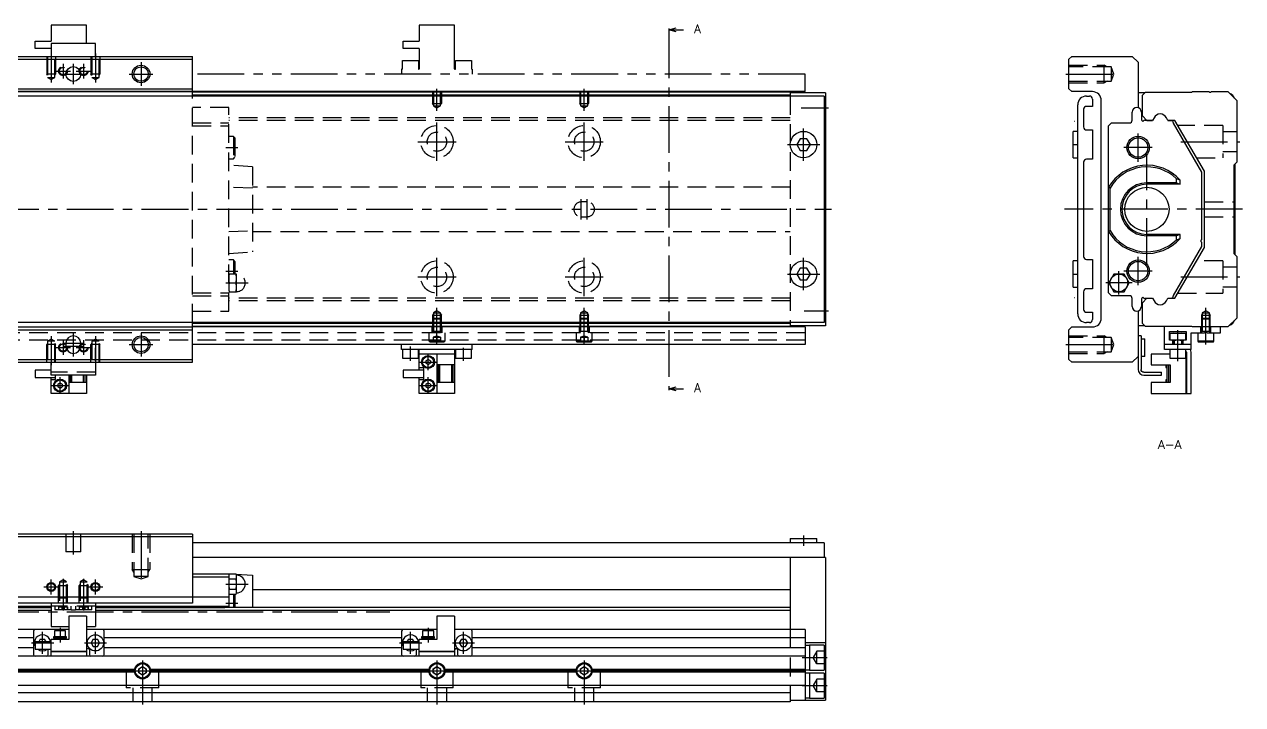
# Model space of a CAD drawing. Extents: x -4 to 827, y -8 to 240.
# Drawn here: x 413.2 to 826.9, y 9 to 240.3 of the extents above; entities that cross this region are included whole.
import ezdxf

# ---------------------------------------------------------------- set-up
doc = ezdxf.new("R2010")
doc.units = 0
doc.header["$LTSCALE"] = 0.5
for name, pattern in [('CENTER', [50.8, 31.75, -6.35, 6.35, -6.35]), ('DASHED', [19.05, 12.7, -6.35]), ('PHANTOM', [63.5, 31.75, -6.35, 6.35, -6.35, 6.35, -6.35])]:
    doc.linetypes.add(name, pattern=pattern)
for name, color, linetype in [('MSM_CENTER', 1, 'CENTER'), ('MSM_CONTINUOUS', 7, 'CONTINUOUS'), ('MSM_DASHED', 4, 'DASHED'), ('MSM_IMAGINARY', 6, 'PHANTOM'), ('MSM_NARROW', 5, 'CONTINUOUS'), ('MSM_PART_NUMBER', 7, 'CONTINUOUS')]:
    doc.layers.add(name, color=color, linetype=linetype)
doc.styles.get("Standard").update_dxf_attribs({"font": 'txt.shx', "height": 3, "bigfont": 'bigfont.shx'})

msp = doc.modelspace()

# ---------------------------------------------------------------- linework, layer by layer
at = {"layer": 'MSM_CENTER'}
for p, q in [((632.01, 237.89), (632.01, 116.86)), ((422.3, 230.38), (422.3, 220.47)), ((437.3, 230.38), (437.3, 220.47)), ((423.8, 224.38), (428.8, 224.38)), ((426.3, 226.88), (426.3, 221.88)), ((429.8, 226.88), (429.8, 219.88)), ((430.8, 224.38), (435.8, 224.38)), ((433.3, 226.88), (433.3, 221.88)), ((452.8, 227.38), (452.8, 219.38)), ((426.3, 223.38), (433.3, 223.38)), ((448.8, 223.38), (456.8, 223.38)), ((766.92, 223.38), (784.14, 223.38)), ((553.3, 210.87), (553.3, 218.38)), ((603.3, 210.87), (603.3, 218.38)), ((676.98, 211.88), (686.3, 211.88)), ((553.3, 193.88), (553.3, 206.88)), ((603.3, 193.88), (603.3, 206.88)), ((769.81, 207.38), (769.92, 207.38)), ((677.8, 193.88), (677.8, 204.88)), ((791.42, 193.58), (791.42, 203.18)), ((546.8, 200.38), (559.8, 200.38)), ((596.8, 200.38), (609.8, 200.38)), ((672.3, 199.38), (683.3, 199.38)), ((769.42, 199.38), (770.92, 199.38)), ((805.95, 200.38), (825.92, 200.38)), ((481.6, 198.38), (485.7, 198.38)), ((796.22, 198.38), (786.62, 198.38)), ((794.42, 158.48), (794.42, 196.28)), ((602.3, 173.88), (602.3, 180.88)), ((604.3, 173.88), (604.3, 180.88)), ((-4.2, 177.38), (687.3, 177.38)), ((826.92, 177.38), (766.42, 177.38)), ((553.3, 147.88), (553.3, 160.88)), ((603.3, 147.88), (603.3, 160.88)), ((677.8, 149.88), (677.8, 160.88)), ((791.42, 151.58), (791.42, 161.18)), ((481.6, 156.38), (485.7, 156.38)), ((546.8, 154.38), (559.8, 154.38)), ((596.8, 154.38), (609.8, 154.38)), ((672.3, 155.38), (683.3, 155.38)), ((769.42, 155.38), (770.92, 155.38)), ((784.92, 148.38), (784.92, 156.38)), ((796.22, 156.38), (786.62, 156.38)), ((805.95, 154.38), (825.92, 154.38)), ((481.6, 152.38), (489.2, 152.38)), ((789.38, 152.38), (780.46, 152.38)), ((769.81, 147.38), (769.92, 147.38)), ((553.3, 131.38), (553.3, 143.89)), ((603.3, 131.38), (603.3, 143.89)), ((677.98, 142.88), (686.3, 142.88)), ((814.41, 131.38), (814.41, 143.89)), ((422.3, 134.29), (422.3, 124.38)), ((426.3, 132.88), (426.3, 127.88)), ((429.8, 135.38), (429.8, 127.38)), ((433.3, 132.88), (433.3, 127.88)), ((437.3, 134.29), (437.3, 124.38)), ((452.8, 135.38), (452.8, 127.38)), ((804.92, 125.78), (804.92, 136.28)), ((423.8, 130.38), (428.8, 130.38)), ((426.3, 131.88), (433.3, 131.88)), ((426.3, 130.88), (433.3, 130.88)), ((430.8, 130.38), (435.8, 130.38)), ((437.3, 125.88), (437.3, 130.28)), ((448.8, 131.38), (456.8, 131.38)), ((544.3, 125.88), (544.3, 130.78)), ((550.3, 122.67), (550.3, 128.29)), ((562.3, 125.88), (562.3, 130.28)), ((766.92, 131.38), (784.14, 131.38)), ((547.49, 125.48), (553.11, 125.48)), ((425.3, 114.67), (425.3, 120.29)), ((550.3, 114.67), (550.3, 120.29)), ((422.49, 117.48), (428.11, 117.48)), ((547.49, 117.48), (553.11, 117.48)), ((429.8, 68), (429.8, 60)), ((452.8, 68), (452.8, 50.78)), ((677.8, 66.5), (677.8, 63)), ((422.3, 46.5), (422.3, 51.5)), ((426.3, 51.81), (426.3, 40.99)), ((433.3, 51.81), (433.3, 40.99)), ((437.3, 46.5), (437.3, 51.5)), ((481.6, 50), (489.2, 50)), ((419.8, 49), (424.8, 49)), ((434.8, 49), (439.8, 49)), ((481.6, 43.5), (485.7, 43.5)), ((-4.2, 40.5), (537.3, 40.5)), ((419.3, 26.25), (419.3, 33.75)), ((425.3, 35.1), (425.3, 30.1)), ((437.3, 26.25), (437.3, 33.75)), ((544.3, 26.25), (544.3, 33.75)), ((550.3, 35.1), (550.3, 30.1)), ((562.3, 26.25), (562.3, 33.75)), ((415.55, 30), (423.19, 30)), ((433.55, 30), (441.05, 30)), ((540.55, 30), (548.19, 30)), ((558.55, 30), (566.05, 30)), ((677.3, 25), (685.8, 25)), ((453.3, 24), (453.3, 9)), ((553.3, 24), (553.3, 9)), ((603.3, 24), (603.3, 9)), ((449.42, 20.5), (457.18, 20.5)), ((549.42, 20.5), (557.18, 20.5)), ((599.42, 20.5), (607.18, 20.5)), ((677.3, 15.5), (685.8, 15.5))]:
    msp.add_line(p, q, dxfattribs=at)
at = {"layer": 'MSM_CONTINUOUS'}
for p, q in [((632.01, 238.39), (634.51, 239.06)), ((632.01, 238.89), (632.01, 237.89)), ((632.01, 238.39), (637.01, 238.39)), ((634.51, 237.72), (632.01, 238.39)), ((389.3, 229.38), (470.3, 229.38)), ((389.3, 228.38), (470.3, 228.38)), ((470.3, 215.88), (470.3, 229.38)), ((767.92, 228.38), (768.92, 229.38)), ((767.92, 218.38), (767.92, 228.38)), ((768.92, 229.38), (789.42, 229.38)), ((789.42, 229.38), (791.42, 227.38)), ((791.42, 227.38), (791.42, 211.91)), ((684.8, 215.88), (169.8, 215.88)), ((673.3, 217.38), (183.3, 217.38)), ((389.3, 218.38), (470.3, 218.38)), ((389.3, 217.38), (470.3, 217.38)), ((673.3, 217.18), (470.3, 217.18)), ((673.3, 216.18), (470.3, 216.18)), ((673.3, 217.38), (673.3, 215.88)), ((685.3, 216.98), (673.3, 216.98)), ((684.8, 215.88), (684.8, 138.88)), ((685.3, 216.98), (685.3, 137.78)), ((768.92, 217.38), (767.92, 218.38)), ((775.92, 217.38), (768.92, 217.38)), ((773.92, 215.88), (774.92, 215.88)), ((793.72, 216.98), (791.42, 216.98)), ((792.92, 216.18), (793.92, 217.18)), ((792.92, 209.13), (792.92, 216.18)), ((793.92, 217.18), (809.72, 217.18)), ((809.72, 217.18), (809.92, 217.38)), ((809.92, 217.38), (815.52, 217.38)), ((816.32, 217.38), (821.92, 217.38)), ((821.92, 217.38), (824.92, 214.38)), ((770.92, 141.88), (770.92, 212.88)), ((772.92, 211.38), (772.92, 205.38)), ((775.92, 212.38), (773.92, 212.38)), ((775.92, 214.88), (775.92, 212.38)), ((778.92, 140.38), (778.92, 214.38)), ((824.92, 214.38), (824.92, 193.38)), ((789.42, 207.73), (789.42, 210.43)), ((792.52, 210.43), (792.52, 208.13)), ((794.42, 207.63), (792.92, 209.13)), ((793.72, 207.68), (794.37, 207.68)), ((794.37, 207.68), (794.42, 207.63)), ((794.37, 207.68), (794.42, 207.63)), ((794.42, 207.63), (796.31, 207.63)), ((796.31, 207.63), (794.42, 207.63)), ((796.82, 208.52), (796.31, 207.63)), ((801.53, 207.63), (801.02, 208.52)), ((803.92, 207.63), (801.53, 207.63)), ((801.53, 207.63), (802.79, 207.63)), ((803.31, 206.88), (803.31, 206.68)), ((813.92, 190.3), (803.92, 207.63)), ((769.42, 194.88), (769.42, 203.88)), ((770.92, 203.88), (769.42, 203.88)), ((773.92, 204.38), (775.92, 204.38)), ((775.92, 204.38), (775.92, 194.38)), ((781.42, 205.73), (782.42, 206.73)), ((781.42, 149.03), (781.42, 205.73)), ((782.42, 206.73), (788.42, 206.73)), ((803.31, 206.68), (812.92, 190.04)), ((676.65, 201.38), (675.49, 199.38)), ((675.49, 199.38), (676.65, 197.38)), ((678.95, 201.38), (676.65, 201.38)), ((680.11, 199.38), (678.95, 201.38)), ((678.95, 197.38), (680.11, 199.38)), ((676.65, 197.38), (678.95, 197.38)), ((769.42, 194.88), (770.92, 194.88)), ((772.92, 193.38), (772.92, 161.38)), ((775.92, 194.38), (773.92, 194.38)), ((824.92, 193.38), (823.92, 192.38)), ((823.92, 192.38), (823.92, 162.38)), ((824.42, 161.88), (824.42, 192.88)), ((804.48, 186.38), (794.42, 186.38)), ((804.48, 186.38), (804.48, 187.74)), ((804.48, 186.38), (805.7, 185.88)), ((805.7, 185.88), (805.7, 187.26)), ((812.92, 190.04), (812.92, 167.03)), ((813.92, 164.45), (813.92, 190.3)), ((781.92, 184.61), (781.42, 184.86)), ((781.92, 170.14), (781.92, 184.61)), ((805.7, 185.88), (794.42, 185.88)), ((781.42, 169.89), (781.92, 170.14)), ((805.7, 168.88), (794.42, 168.88)), ((804.48, 168.38), (794.42, 168.38)), ((805.7, 168.88), (804.48, 168.38)), ((804.48, 167.01), (804.48, 168.38)), ((805.7, 167.49), (805.7, 168.88)), ((812.92, 166.23), (812.92, 164.71)), ((812.92, 164.71), (803.31, 148.08)), ((803.92, 147.13), (813.92, 164.45)), ((823.92, 162.38), (824.92, 161.38)), ((824.92, 161.38), (824.92, 140.38)), ((676.65, 157.38), (675.49, 155.38)), ((678.95, 157.38), (676.65, 157.38)), ((680.11, 155.38), (678.95, 157.38)), ((769.42, 150.88), (769.42, 159.88)), ((770.92, 159.88), (769.42, 159.88)), ((773.92, 160.38), (775.92, 160.38)), ((775.92, 160.38), (775.92, 150.38)), ((675.49, 155.38), (676.65, 153.38)), ((676.65, 153.38), (678.95, 153.38)), ((678.95, 153.38), (680.11, 155.38)), ((783.19, 155.38), (781.46, 152.38)), ((786.65, 155.38), (783.19, 155.38)), ((788.38, 152.38), (786.65, 155.38)), ((769.42, 150.88), (770.92, 150.88)), ((772.92, 149.38), (772.92, 143.38)), ((775.92, 150.38), (773.92, 150.38)), ((782.42, 148.03), (781.42, 149.03)), ((781.46, 152.38), (783.19, 149.38)), ((783.19, 149.38), (786.65, 149.38)), ((786.65, 149.38), (788.38, 152.38)), ((788.42, 148.03), (782.42, 148.03)), ((789.42, 144.33), (789.42, 147.03)), ((792.52, 146.63), (792.52, 144.33)), ((792.92, 145.63), (794.42, 147.13)), ((792.92, 138.58), (792.92, 145.63)), ((794.37, 147.08), (793.72, 147.08)), ((794.42, 147.13), (796.31, 147.13)), ((796.31, 147.13), (796.82, 146.23)), ((801.02, 146.23), (801.53, 147.13)), ((801.53, 147.13), (803.92, 147.13)), ((803.31, 148.08), (803.31, 147.88)), ((773.92, 142.38), (775.92, 142.38)), ((775.92, 142.38), (775.92, 139.88)), ((791.42, 142.84), (791.42, 127.38)), ((684.8, 138.88), (169.8, 138.88)), ((178.3, 137.38), (470.3, 137.38)), ((470.3, 125.38), (470.3, 138.88)), ((673.3, 138.58), (470.3, 138.58)), ((673.3, 137.58), (470.3, 137.58)), ((678.3, 137.38), (470.3, 137.38)), ((673.3, 138.88), (673.3, 137.38)), ((685.3, 137.78), (673.3, 137.78)), ((678.3, 137.38), (678.3, 131.38)), ((767.92, 136.38), (768.92, 137.38)), ((768.92, 137.38), (775.92, 137.38)), ((774.92, 138.88), (773.92, 138.88)), ((793.72, 137.78), (791.42, 137.78)), ((793.92, 137.58), (792.92, 138.58)), ((809.72, 137.58), (793.92, 137.58)), ((800.42, 129.78), (800.42, 137.38)), ((809.92, 137.38), (809.72, 137.58)), ((821.92, 137.38), (809.92, 137.38)), ((819.42, 135.38), (819.42, 137.38)), ((824.92, 140.38), (821.92, 137.38)), ((389.3, 136.38), (470.3, 136.38)), ((767.92, 126.38), (767.92, 136.38)), ((792.42, 134.38), (791.42, 134.38)), ((792.42, 134.38), (792.42, 122.98)), ((792.42, 133.38), (793.72, 133.38)), ((793.72, 127.38), (793.72, 133.38)), ((802.07, 135.88), (807.77, 135.88)), ((802.07, 132.88), (802.07, 135.88)), ((807.77, 132.88), (802.07, 132.88)), ((802.17, 135.28), (807.67, 135.28)), ((802.17, 135.28), (802.17, 132.88)), ((803.22, 131.38), (803.22, 132.88)), ((803.42, 132.88), (803.42, 131.38)), ((804.92, 133.12), (804.92, 135.03)), ((806.42, 131.38), (806.42, 132.88)), ((806.62, 132.88), (806.62, 131.38)), ((807.67, 132.88), (807.67, 135.28)), ((807.77, 135.88), (807.77, 132.88)), ((809.42, 129.78), (809.42, 135.38)), ((809.42, 135.38), (813.92, 135.38)), ((811.67, 135.38), (811.67, 132.68)), ((811.67, 132.68), (817.17, 132.68)), ((811.67, 132.68), (811.84, 132.38)), ((813.92, 135.38), (814.42, 135.88)), ((814.42, 135.88), (814.92, 135.38)), ((814.92, 135.38), (819.42, 135.38)), ((817, 132.38), (817.17, 132.68)), ((817.17, 132.68), (817.17, 135.38)), ((427.3, 131.88), (427.3, 130.88)), ((432.3, 130.88), (432.3, 131.88)), ((678.3, 131.38), (470.3, 131.38)), ((541.3, 129.78), (541.3, 131.38)), ((565.3, 129.78), (541.3, 129.78)), ((541.55, 129.78), (541.55, 126.78)), ((547.05, 126.78), (547.05, 129.78)), ((547.3, 122.73), (547.3, 129.64)), ((559.3, 129.64), (559.3, 114.78)), ((559.55, 129.78), (559.55, 126.78)), ((565.05, 126.78), (565.05, 129.78)), ((565.3, 129.78), (565.3, 131.38)), ((809.42, 131.38), (800.42, 131.38)), ((809.42, 129.78), (800.42, 129.78)), ((802.17, 129.78), (802.17, 126.78)), ((807.67, 126.78), (807.67, 129.78)), ((807.82, 128.78), (807.82, 114.78)), ((809.42, 114.78), (809.42, 128.78)), ((811.84, 132.38), (817, 132.38)), ((389.3, 126.38), (470.3, 126.38)), ((389.3, 125.38), (470.3, 125.38)), ((422.3, 120.98), (422.3, 125.38)), ((437.3, 125.38), (437.3, 120.98)), ((541.55, 126.78), (547.05, 126.78)), ((559.3, 128.18), (547.3, 128.18)), ((550.3, 126.34), (549.55, 125.91)), ((549.55, 125.91), (549.55, 125.04)), ((549.55, 125.04), (550.3, 124.61)), ((551.05, 125.91), (550.3, 126.34)), ((550.3, 124.61), (551.05, 125.04)), ((551.05, 125.91), (551.05, 125.04)), ((553.3, 128.18), (553.3, 114.78)), ((559.3, 124.48), (553.3, 124.48)), ((553.8, 118.48), (553.8, 124.48)), ((554.3, 118.48), (554.3, 124.48)), ((558.3, 118.48), (558.3, 124.48)), ((558.8, 118.48), (558.8, 124.48)), ((559.55, 126.78), (565.05, 126.78)), ((768.92, 125.38), (767.92, 126.38)), ((789.42, 125.38), (768.92, 125.38)), ((791.42, 127.38), (789.42, 125.38)), ((791.42, 127.38), (791.42, 122.98)), ((793.72, 127.38), (792.42, 127.38)), ((802.17, 128.18), (795.82, 128.18)), ((795.82, 128.18), (795.82, 124.48)), ((795.82, 124.48), (802.32, 124.48)), ((800.82, 124.48), (800.82, 123.58)), ((801.32, 118.48), (801.32, 124.48)), ((801.82, 118.48), (801.82, 124.48)), ((802.17, 126.78), (807.67, 126.78)), ((802.32, 124.48), (802.32, 118.48)), ((807.77, 128.18), (807.67, 128.18)), ((807.77, 114.78), (807.77, 128.18)), ((807.77, 128.13), (807.82, 128.13)), ((416.8, 122.73), (416.8, 120.23)), ((422.3, 122.73), (416.8, 122.73)), ((416.8, 120.23), (423.8, 120.23)), ((437.3, 120.98), (422.3, 120.98)), ((422.3, 114.78), (422.3, 120.23)), ((423.8, 119.48), (423.8, 120.98)), ((428.3, 120.98), (428.3, 114.78)), ((428.8, 118.48), (428.8, 120.98)), ((429.3, 118.48), (429.3, 120.98)), ((433.3, 118.48), (433.3, 120.98)), ((433.8, 118.48), (433.8, 120.98)), ((434.3, 120.98), (434.3, 114.78)), ((541.8, 122.73), (541.8, 120.23)), ((548.8, 122.73), (541.8, 122.73)), ((541.8, 120.23), (548.8, 120.23)), ((548.8, 123.48), (547.3, 123.48)), ((547.3, 114.78), (547.3, 120.23)), ((548.8, 119.48), (548.8, 123.48)), ((793.42, 121.98), (799.32, 121.98)), ((793.42, 120.98), (799.32, 120.98)), ((799.32, 120.98), (799.32, 121.98)), ((800.82, 123.58), (801.32, 123.58)), ((422.3, 119.48), (423.8, 119.48)), ((425.3, 118.34), (424.55, 117.91)), ((424.55, 117.91), (424.55, 117.04)), ((424.55, 117.04), (425.3, 116.61)), ((426.05, 117.91), (425.3, 118.34)), ((425.3, 116.61), (426.05, 117.04)), ((426.05, 117.91), (426.05, 117.04)), ((434.3, 118.48), (428.3, 118.48)), ((547.3, 119.48), (548.8, 119.48)), ((550.3, 118.34), (549.55, 117.91)), ((549.55, 117.91), (549.55, 117.04)), ((549.55, 117.04), (550.3, 116.61)), ((551.05, 117.91), (550.3, 118.34)), ((550.3, 116.61), (551.05, 117.04)), ((551.05, 117.91), (551.05, 117.04)), ((559.3, 118.48), (553.3, 118.48)), ((632.01, 116.36), (634.51, 117.03)), ((632.01, 116.86), (632.01, 115.86)), ((632.01, 116.36), (637.01, 116.36)), ((634.51, 115.69), (632.01, 116.36)), ((795.82, 118.48), (795.82, 114.78)), ((802.32, 118.48), (795.82, 118.48)), ((800.82, 119.38), (800.82, 118.48)), ((801.32, 119.38), (800.82, 119.38)), ((434.3, 114.78), (422.3, 114.78)), ((559.3, 114.78), (547.3, 114.78)), ((795.82, 114.78), (807.77, 114.78)), ((807.77, 114.83), (807.82, 114.83)), ((807.82, 114.78), (809.42, 114.78)), ((470.3, 67), (389.3, 67)), ((470.3, 67), (470.3, 43.5)), ((470.3, 66), (389.3, 66)), ((684.8, 64), (470.3, 64)), ((673.3, 65.5), (673.3, 64)), ((673.3, 65.5), (682.3, 65.5)), ((682.3, 64), (682.3, 65.5)), ((684.8, 64), (684.8, 59)), ((685.3, 59), (470.3, 59)), ((673.3, 59), (673.3, 34.5)), ((685.3, 59), (685.3, 10.5)), ((470.3, 53.5), (482.6, 53.5)), ((470.3, 52.5), (482.6, 52.5)), ((482.6, 53.5), (483.17, 53.46)), ((482.6, 53.5), (482.6, 42)), ((482.72, 53.46), (482.6, 53)), ((482.61, 52.41), (482.6, 52.6)), ((482.72, 53.46), (485.08, 53.46)), ((482.72, 51.73), (485.08, 51.73)), ((485.2, 53), (485.08, 53.46)), ((485.11, 53.34), (490.6, 53)), ((485.2, 47), (485.2, 53)), ((490.6, 53), (490.6, 42)), ((482.6, 47), (482.72, 46.54)), ((482.72, 48.27), (485.08, 48.27)), ((482.72, 46.54), (485.08, 46.54)), ((484.2, 46.54), (484.2, 42)), ((484.7, 46.54), (484.7, 42)), ((485.08, 46.54), (485.2, 47)), ((673.3, 48), (490.6, 48)), ((422.3, 42), (183.3, 42)), ((482.6, 45.5), (377, 45.5)), ((422.3, 42.4), (377, 42.4)), ((378.3, 42), (422.3, 42)), ((470.3, 43.5), (389.3, 43.5)), ((422.3, 43.5), (422.3, 35.6)), ((437.3, 43.5), (437.3, 35.6)), ((482.6, 42.4), (437.3, 42.4)), ((437.3, 42), (481.3, 42)), ((673.3, 42), (437.3, 42)), ((422.3, 41), (183.3, 41)), ((434.3, 39.1), (428.3, 39.1)), ((428.3, 39.1), (428.3, 31.1)), ((434.3, 39.1), (434.3, 25.5)), ((673.3, 41), (437.3, 41)), ((559.3, 39.1), (553.3, 39.1)), ((553.3, 39.1), (553.3, 31.1)), ((559.3, 39.1), (559.3, 25.5)), ((428.3, 34.5), (309.3, 34.5)), ((416.3, 34), (416.3, 26)), ((422.3, 35.6), (428.3, 35.6)), ((423.4, 34.1), (423.4, 32.1)), ((427.2, 34.1), (423.4, 34.1)), ((427.2, 32.1), (427.2, 34.1)), ((434.3, 35.6), (437.3, 35.6)), ((553.3, 34.5), (434.3, 34.5)), ((440.3, 26), (440.3, 34)), ((541.3, 34), (541.3, 26)), ((548.4, 34.1), (548.4, 32.1)), ((552.2, 34.1), (548.4, 34.1)), ((552.2, 32.1), (552.2, 34.1)), ((678.3, 34.5), (559.3, 34.5)), ((565.3, 26), (565.3, 34)), ((678.3, 34.5), (678.3, 10.5)), ((416.3, 31.7), (315.3, 31.7)), ((416.3, 30.3), (416.12, 30)), ((416.12, 30), (416.3, 29.7)), ((422.3, 30.35), (416.8, 30.35)), ((416.8, 30.35), (416.8, 27.85)), ((418.58, 31.25), (418.06, 30.35)), ((418.58, 31.25), (420.02, 31.25)), ((420.54, 30.35), (420.02, 31.25)), ((428.3, 31.1), (422.3, 31.1)), ((422.3, 25.5), (422.3, 31.1)), ((423.1, 32.1), (423.1, 31.6)), ((427.5, 32.1), (423.1, 32.1)), ((427.5, 31.6), (423.1, 31.6)), ((423.3, 31.6), (423.3, 31.1)), ((427.3, 31.1), (427.3, 31.6)), ((427.5, 31.6), (427.5, 32.1)), ((436.58, 31.25), (435.86, 30)), ((435.86, 30), (436.58, 28.75)), ((436.58, 31.25), (438.02, 31.25)), ((438.74, 30), (438.02, 31.25)), ((438.02, 28.75), (438.74, 30)), ((541.3, 31.7), (440.3, 31.7)), ((440.48, 30), (440.3, 30.3)), ((440.3, 29.7), (440.48, 30)), ((541.3, 30.3), (541.12, 30)), ((541.12, 30), (541.3, 29.7)), ((547.3, 30.35), (541.8, 30.35)), ((541.8, 30.35), (541.8, 27.85)), ((543.58, 31.25), (543.06, 30.35)), ((543.58, 31.25), (545.02, 31.25)), ((545.54, 30.35), (545.02, 31.25)), ((553.3, 31.1), (547.3, 31.1)), ((547.3, 25.5), (547.3, 31.1)), ((548.1, 32.1), (548.1, 31.6)), ((552.5, 32.1), (548.1, 32.1)), ((552.5, 31.6), (548.1, 31.6)), ((548.3, 31.6), (548.3, 31.1)), ((552.3, 31.1), (552.3, 31.6)), ((552.5, 31.6), (552.5, 32.1)), ((561.58, 31.25), (560.86, 30)), ((560.86, 30), (561.58, 28.75)), ((561.58, 31.25), (563.02, 31.25)), ((563.74, 30), (563.02, 31.25)), ((563.02, 28.75), (563.74, 30)), ((678.3, 31.7), (565.3, 31.7)), ((565.48, 30), (565.3, 30.3)), ((565.3, 29.7), (565.48, 30)), ((685.3, 30), (678.3, 30)), ((679.8, 29.15), (678.3, 29.15)), ((684.8, 29.25), (679.8, 29.25)), ((679.8, 29.25), (679.8, 20.75)), ((684.8, 29.25), (684.8, 20.75)), ((678.3, 25.5), (178.3, 25.5)), ((416.3, 28.3), (315.3, 28.3)), ((416.8, 27.85), (422.3, 27.85)), ((421.3, 26), (421.3, 27.6)), ((422.3, 27.15), (434.3, 27.15)), ((422.3, 27.1), (434.3, 27.1)), ((422.35, 27.15), (422.35, 27.1)), ((434.25, 27.15), (434.25, 27.1)), ((435.3, 27.6), (435.3, 26)), ((436.58, 28.75), (438.02, 28.75)), ((541.3, 28.3), (440.3, 28.3)), ((541.8, 27.85), (547.3, 27.85)), ((546.3, 26), (546.3, 27.6)), ((547.3, 27.15), (559.3, 27.15)), ((547.3, 27.1), (559.3, 27.1)), ((547.35, 27.15), (547.35, 27.1)), ((559.25, 27.15), (559.25, 27.1)), ((560.3, 27.6), (560.3, 26)), ((561.58, 28.75), (563.02, 28.75)), ((678.3, 28.3), (565.3, 28.3)), ((450.6, 21), (356, 21)), ((452.05, 21.22), (453.3, 21.94)), ((452.05, 19.78), (452.05, 21.22)), ((453.3, 21.94), (454.55, 21.22)), ((454.55, 21.22), (454.55, 19.78)), ((550.6, 21), (456, 21)), ((552.05, 21.22), (553.3, 21.94)), ((552.05, 19.78), (552.05, 21.22)), ((553.3, 21.94), (554.55, 21.22)), ((554.55, 21.22), (554.55, 19.78)), ((600.6, 21), (556, 21)), ((602.05, 21.22), (603.3, 21.94)), ((602.05, 19.78), (602.05, 21.22)), ((603.3, 21.94), (604.55, 21.22)), ((604.55, 21.22), (604.55, 19.78)), ((678.3, 21), (606, 21)), ((678.3, 20.85), (679.8, 20.85)), ((679.8, 20.75), (684.8, 20.75)), ((450.6, 20), (356, 20)), ((450.55, 20.5), (356.05, 20.5)), ((453.3, 19.06), (452.05, 19.78)), ((454.55, 19.78), (453.3, 19.06)), ((550.6, 20), (456, 20)), ((550.55, 20.5), (456.05, 20.5)), ((553.3, 19.06), (552.05, 19.78)), ((554.55, 19.78), (553.3, 19.06)), ((600.6, 20), (556, 20)), ((600.55, 20.5), (556.05, 20.5)), ((603.3, 19.06), (602.05, 19.78)), ((604.55, 19.78), (603.3, 19.06)), ((678.3, 20), (606, 20)), ((678.3, 20.5), (606.05, 20.5)), ((679.8, 19.65), (678.3, 19.65)), ((684.8, 19.75), (679.8, 19.75)), ((679.8, 19.75), (679.8, 11.25)), ((684.8, 19.75), (684.8, 11.25)), ((678.3, 15.5), (178.3, 15.5)), ((673.3, 13), (183.3, 13)), ((673.3, 15.5), (673.3, 10)), ((673.3, 10), (183.3, 10)), ((673.3, 10.5), (685.3, 10.5)), ((678.3, 11.35), (679.8, 11.35)), ((679.8, 11.25), (684.8, 11.25))]:
    msp.add_line(p, q, dxfattribs=at)
for centre, radius in [((429.8, 223.38), 2.5), ((452.8, 223.38), 2.46), ((677.8, 199.38), 4.5), ((791.42, 198.38), 3.8), ((791.42, 198.38), 3.3), ((794.42, 177.38), 7.5), ((677.8, 155.38), 4.5), ((791.42, 156.38), 3.8), ((791.42, 156.38), 3.3), ((784.92, 152.38), 3), ((452.8, 131.38), 2.46), ((550.3, 125.48), 2.2), ((550.3, 125.48), 1.9), ((425.3, 117.48), 2.2), ((425.3, 117.48), 1.9), ((550.3, 117.48), 2.2), ((550.3, 117.48), 1.9), ((422.3, 49), 1.23), ((437.3, 49), 1.23), ((437.3, 30), 2.75), ((562.3, 30), 2.75), ((453.3, 20.5), 2.75), ((453.3, 20.5), 2.45), ((453.3, 20.5), 1.25), ((553.3, 20.5), 2.75), ((553.3, 20.5), 2.45), ((553.3, 20.5), 1.25), ((603.3, 20.5), 2.75), ((603.3, 20.5), 2.45), ((603.3, 20.5), 1.25)]:
    msp.add_circle(centre, radius, dxfattribs=at)
for centre, radius, start, end in [((773.92, 212.88), 3, 90, 180), ((774.92, 214.88), 1, 0, 90), ((775.92, 214.38), 3, 0, 90), ((815.92, 217.68), 0.5, 216.8699, 323.1301), ((821.42, 213.98), 3, 21.8151, 68.1849), ((773.92, 211.38), 1, 90, 180), ((790.97, 210.43), 1.55, 0, 180), ((788.42, 207.73), 1, 270, 0), ((793.52, 208.13), 1, 180, 239.9081), ((793.72, 206.88), 0.8, 90, 151.2511), ((799.07, 207.22), 2.6, 93.4107, 150), ((798.76, 207.22), 2.6, 30, 86.5893), ((802.51, 206.88), 0.8, 0, 69.6276), ((773.92, 205.38), 1, 180, 270), ((773.92, 193.38), 1, 90, 180), ((794.42, 177.38), 15, 41.2361, 150.0736), ((794.42, 177.38), 14.44, 45.8486, 149.949), ((794.42, 177.38), 9, 90, 270), ((800.27, 175.08), 13.33, 65.9851, 71.6163), ((794.42, 177.38), 8.5, 90, 270), ((794.42, 177.38), 15, 209.9264, 318.7639), ((794.42, 177.38), 14.44, 210.051, 314.1514), ((800.3, 179.6), 13.26, 288.3686, 294.03), ((813.22, 166.63), 0.5, 126.8699, 233.1301), ((773.92, 161.38), 1, 180, 270), ((773.92, 149.38), 1, 90, 180), ((788.42, 147.03), 1, 0, 90), ((793.52, 146.63), 1, 120.0919, 180), ((793.72, 147.88), 0.8, 208.7489, 270), ((799.07, 147.53), 2.6, 210, 266.5893), ((798.76, 147.53), 2.6, 273.4107, 330), ((802.51, 147.88), 0.8, 290.3641, 0), ((773.92, 141.88), 3, 180, 270), ((773.92, 143.38), 1, 180, 270), ((790.97, 144.33), 1.55, 180, 0), ((774.92, 139.88), 1, 270, 0), ((775.92, 140.38), 3, 270, 0), ((821.42, 140.78), 3, 291.8137, 338.1863), ((429.8, 131.88), 2.5, 359.9999, 179.9999), ((803.54, 131.3), 3.98, 69.7735, 110.2265), ((803.54, 136.85), 3.98, 249.7735, 290.2265), ((806.29, 131.3), 3.98, 69.7735, 110.2265), ((806.29, 136.85), 3.98, 249.7735, 290.2265), ((429.8, 130.88), 2.5, 179.9999, 359.9999), ((547.05, 129.24), 0.531, 67.7887, 89.707), ((547.2, 129.65), 0.0991, 355.8281, 61.8151), ((559.4, 129.65), 0.0991, 118.1849, 184.1719), ((559.55, 129.24), 0.531, 90.293, 112.2113), ((806.82, 128.78), 1, 0, 31.7883), ((806.82, 128.78), 2.6, 0, 22.6199), ((793.42, 122.98), 2, 180, 270), ((485.91, 52.57), 3.31, 164.2277, 179.4294), ((485.91, 52.63), 3.31, 180.5738, 195.7691), ((495.49, 49.95), 12.89, 172.0306, 179.7562), ((496.06, 50.1), 13.46, 180.407, 187.8062), ((481.89, 52.56), 3.31, 0.5738, 15.7691), ((481.89, 52.63), 3.31, 344.2277, 359.4294), ((472.31, 49.94), 12.89, 0.2452, 7.968), ((471.74, 50.1), 13.46, 352.1938, 359.593), ((485.2, 50), 3, 270, 90), ((485.91, 47.37), 3.31, 164.2277, 179.4294), ((485.91, 47.44), 3.31, 180.5738, 195.7691), ((481.89, 47.37), 3.31, 0.5738, 15.7691), ((481.89, 47.43), 3.31, 344.2277, 359.4294), ((416.8, 34), 0.5, 90, 180), ((439.8, 34), 0.5, 0, 90), ((541.8, 34), 0.5, 90, 180), ((564.8, 34), 0.5, 0, 90), ((419.3, 30), 2.75, 7.312, 204.62), ((544.3, 30), 2.75, 7.312, 204.62), ((416.8, 26), 0.5, 180, 270), ((419.3, 30), 2.75, 231.4273, 308.5727), ((420.8, 26), 0.5, 270, 0), ((421.8, 27.6), 0.5, 150, 180), ((421.78, 27.59), 0.517, 4.3661, 29.8325), ((434.8, 27.6), 0.5, 0, 180), ((435.8, 26), 0.5, 180, 270), ((439.8, 26), 0.5, 270, 0), ((541.8, 26), 0.5, 180, 270), ((544.3, 30), 2.75, 231.4273, 308.5727), ((545.8, 26), 0.5, 270, 0), ((546.8, 27.6), 0.5, 150, 180), ((546.78, 27.59), 0.517, 4.3661, 29.8325), ((559.8, 27.6), 0.5, 0, 180), ((560.8, 26), 0.5, 180, 270), ((564.8, 26), 0.5, 270, 0)]:
    msp.add_arc(centre, radius, start, end, dxfattribs=at)
at = {"layer": 'MSM_CONTINUOUS', "extrusion": (0, 0, -1)}
msp.add_arc((-793.42, 122.98), 1, 270, 0, dxfattribs=at)
at = {"layer": 'MSM_DASHED'}
for p, q in [((420.8, 229.38), (420.8, 223.38)), ((421.07, 229.38), (421.07, 222.18)), ((423.53, 222.18), (423.53, 229.38)), ((423.8, 229.38), (423.8, 223.38)), ((435.8, 229.38), (435.8, 223.38)), ((436.07, 229.38), (436.07, 222.18)), ((438.53, 222.18), (438.53, 229.38)), ((438.8, 229.38), (438.8, 223.38)), ((767.92, 226.38), (779.92, 226.38)), ((782.32, 225.83), (767.92, 225.83)), ((779.92, 220.38), (779.92, 226.38)), ((780.86, 225.83), (779.92, 226.38)), ((783.14, 223.38), (782.32, 225.83)), ((782.32, 225.83), (782.32, 220.92)), ((423.8, 223.38), (420.8, 223.38)), ((421.07, 222.91), (420.8, 223.38)), ((421.07, 222.18), (423.53, 222.18)), ((421.07, 222.18), (422.3, 221.47)), ((422.3, 221.47), (423.53, 222.18)), ((423.53, 222.91), (423.8, 223.38)), ((438.8, 223.38), (435.8, 223.38)), ((436.07, 222.91), (435.8, 223.38)), ((436.07, 222.18), (438.53, 222.18)), ((436.07, 222.18), (437.3, 221.47)), ((437.3, 221.47), (438.53, 222.18)), ((438.53, 222.91), (438.8, 223.38)), ((767.92, 220.92), (782.32, 220.92)), ((767.92, 220.38), (779.92, 220.38)), ((780.86, 220.92), (779.92, 220.38)), ((782.32, 220.92), (783.14, 223.38)), ((470.3, 138.88), (470.3, 215.88)), ((551.8, 217.38), (551.8, 213.38)), ((552.07, 217.38), (552.07, 212.58)), ((554.53, 212.58), (554.53, 217.38)), ((554.8, 217.38), (554.8, 213.38)), ((601.8, 217.38), (601.8, 213.38)), ((602.07, 217.38), (602.07, 212.58)), ((604.53, 212.58), (604.53, 217.38)), ((604.8, 217.38), (604.8, 213.38)), ((673.3, 215.88), (673.3, 138.88)), ((482.6, 211.98), (470.3, 211.98)), ((482.6, 142.78), (482.6, 211.98)), ((551.8, 213.38), (554.8, 213.38)), ((552.07, 212.91), (551.8, 213.38)), ((552.07, 212.58), (554.53, 212.58)), ((552.07, 212.58), (553.3, 211.87)), ((553.3, 211.87), (554.53, 212.58)), ((554.53, 212.91), (554.8, 213.38)), ((601.8, 213.38), (604.8, 213.38)), ((602.07, 212.91), (601.8, 213.38)), ((602.07, 212.58), (604.53, 212.58)), ((602.07, 212.58), (603.3, 211.87)), ((603.3, 211.87), (604.53, 212.58)), ((604.53, 212.91), (604.8, 213.38)), ((673.3, 208.52), (482.6, 208.52)), ((673.3, 207.63), (482.6, 207.63)), ((470.3, 206.73), (482.6, 206.73)), ((470.3, 205.73), (482.6, 205.73)), ((820.22, 205.88), (804.93, 205.88)), ((820.22, 205.88), (820.22, 194.88)), ((824.92, 203.68), (820.22, 203.68)), ((484.2, 202.18), (482.6, 202.18)), ((484.2, 202.18), (484.2, 194.58)), ((484.7, 201.68), (484.2, 202.18)), ((484.7, 201.68), (484.7, 195.08)), ((482.6, 194.58), (484.2, 194.58)), ((484.2, 194.58), (484.7, 195.08)), ((811.28, 194.88), (820.22, 194.88)), ((820.22, 197.08), (824.92, 197.08)), ((490.6, 191.82), (482.6, 192.38)), ((490.6, 191.82), (490.6, 162.93)), ((490.6, 184.61), (482.6, 184.86)), ((673.3, 184.88), (490.6, 184.88)), ((604.3, 179.88), (602.3, 179.88)), ((813.92, 179.88), (823.92, 179.88)), ((602.3, 174.88), (604.3, 174.88)), ((813.92, 174.88), (823.92, 174.88)), ((482.6, 169.89), (490.6, 170.14)), ((490.6, 169.88), (673.3, 169.88)), ((482.6, 162.38), (490.6, 162.93)), ((484.2, 160.18), (482.6, 160.18)), ((484.7, 159.68), (484.2, 160.18)), ((484.2, 160.18), (484.2, 155.38)), ((484.7, 159.68), (484.7, 155.38)), ((820.22, 159.88), (811.28, 159.88)), ((820.22, 159.88), (820.22, 148.88)), ((824.92, 157.68), (820.22, 157.68)), ((485.2, 155.38), (482.6, 155.38)), ((485.2, 149.38), (485.2, 155.38)), ((470.3, 149.03), (482.6, 149.03)), ((482.6, 149.38), (485.2, 149.38)), ((820.22, 151.08), (824.92, 151.08)), ((470.3, 148.03), (482.6, 148.03)), ((673.3, 147.13), (482.6, 147.13)), ((673.3, 146.23), (482.6, 146.23)), ((804.93, 148.88), (820.22, 148.88)), ((470.3, 142.78), (482.6, 142.78)), ((552.07, 141.84), (551.8, 141.38)), ((551.8, 141.38), (551.8, 135.38)), ((551.8, 141.38), (554.8, 141.38)), ((553.3, 142.89), (552.07, 142.18)), ((552.07, 142.18), (552.07, 135.84)), ((552.07, 142.18), (554.53, 142.18)), ((554.53, 142.18), (553.3, 142.89)), ((554.53, 135.84), (554.53, 142.18)), ((554.53, 141.84), (554.8, 141.38)), ((554.8, 135.38), (554.8, 141.38)), ((602.07, 141.84), (601.8, 141.38)), ((601.8, 141.38), (601.8, 135.38)), ((601.8, 141.38), (604.8, 141.38)), ((603.3, 142.89), (602.07, 142.18)), ((602.07, 142.18), (602.07, 135.84)), ((602.07, 142.18), (604.53, 142.18)), ((604.53, 142.18), (603.3, 142.89)), ((604.53, 135.84), (604.53, 142.18)), ((604.53, 141.84), (604.8, 141.38)), ((604.8, 135.38), (604.8, 141.38)), ((813.18, 141.84), (812.91, 141.38)), ((812.91, 141.38), (812.91, 135.38)), ((812.91, 141.38), (815.91, 141.38)), ((814.41, 142.89), (813.18, 142.18)), ((813.18, 142.18), (813.18, 135.84)), ((813.18, 142.18), (815.64, 142.18)), ((815.64, 142.18), (814.41, 142.89)), ((815.64, 135.84), (815.64, 142.18)), ((815.64, 141.84), (815.91, 141.38)), ((815.91, 135.38), (815.91, 141.38)), ((551.55, 137.38), (551.55, 135.38)), ((552.07, 140.38), (551.8, 140.1)), ((551.8, 140.1), (554.8, 140.1)), ((552.07, 140.38), (554.53, 140.38)), ((554.8, 140.1), (554.53, 140.38)), ((555.05, 135.38), (555.05, 137.38)), ((601.55, 137.38), (601.55, 135.38)), ((602.07, 140.38), (601.8, 140.1)), ((601.8, 140.1), (604.8, 140.1)), ((602.07, 140.38), (604.53, 140.38)), ((604.8, 140.1), (604.53, 140.38)), ((605.05, 135.38), (605.05, 137.38)), ((812.66, 137.38), (812.66, 135.38)), ((813.18, 140.38), (812.91, 140.1)), ((812.91, 140.1), (815.91, 140.1)), ((813.18, 140.38), (815.64, 140.38)), ((815.91, 140.1), (815.64, 140.38)), ((816.16, 135.38), (816.16, 137.38)), ((678.3, 135.38), (178.3, 135.38)), ((678.3, 132.88), (178.3, 132.88)), ((422.3, 133.29), (421.07, 132.58)), ((423.53, 132.58), (421.07, 132.58)), ((421.07, 132.58), (421.07, 125.38)), ((423.53, 132.58), (422.3, 133.29)), ((423.53, 125.38), (423.53, 132.58)), ((437.3, 133.29), (436.07, 132.58)), ((438.53, 132.58), (436.07, 132.58)), ((436.07, 132.58), (436.07, 125.38)), ((438.53, 132.58), (437.3, 133.29)), ((438.53, 125.38), (438.53, 132.58)), ((550.55, 135.38), (550.55, 132.68)), ((550.55, 132.68), (550.85, 132.38)), ((550.55, 132.68), (556.05, 132.68)), ((554.8, 135.84), (551.8, 135.84)), ((552.07, 135.84), (551.8, 135.38)), ((553.3, 134.21), (552.05, 133.88)), ((552.05, 133.88), (552.05, 132.38)), ((552.05, 133.88), (554.55, 133.88)), ((554.55, 133.88), (553.3, 134.21)), ((553.3, 133.88), (553.3, 132.38)), ((554.53, 135.84), (554.8, 135.38)), ((554.55, 133.88), (554.55, 132.38)), ((555.75, 132.38), (556.05, 132.68)), ((556.05, 132.68), (556.05, 135.38)), ((600.55, 135.38), (600.55, 132.68)), ((600.55, 132.68), (600.85, 132.38)), ((600.55, 132.68), (606.05, 132.68)), ((604.8, 135.84), (601.8, 135.84)), ((602.07, 135.84), (601.8, 135.38)), ((603.3, 134.21), (602.05, 133.88)), ((602.05, 133.88), (602.05, 132.38)), ((602.05, 133.88), (604.55, 133.88)), ((604.55, 133.88), (603.3, 134.21)), ((603.3, 133.88), (603.3, 132.38)), ((604.53, 135.84), (604.8, 135.38)), ((604.55, 133.88), (604.55, 132.38)), ((605.75, 132.38), (606.05, 132.68)), ((606.05, 132.68), (606.05, 135.38)), ((767.92, 134.38), (779.92, 134.38)), ((782.32, 133.83), (767.92, 133.83)), ((779.92, 128.38), (779.92, 134.38)), ((780.86, 133.83), (779.92, 134.38)), ((783.14, 131.38), (782.32, 133.83)), ((782.32, 133.83), (782.32, 128.92)), ((812.91, 135.38), (813.18, 135.84)), ((815.92, 135.84), (812.92, 135.84)), ((815.91, 135.38), (815.64, 135.84)), ((421.07, 131.84), (420.8, 131.38)), ((423.8, 131.38), (420.8, 131.38)), ((420.8, 125.38), (420.8, 131.38)), ((423.53, 131.84), (423.8, 131.38)), ((423.8, 125.38), (423.8, 131.38)), ((436.07, 131.84), (435.8, 131.38)), ((438.8, 131.38), (435.8, 131.38)), ((435.8, 125.38), (435.8, 131.38)), ((438.53, 131.84), (438.8, 131.38)), ((438.8, 125.38), (438.8, 131.38)), ((550.85, 132.38), (555.75, 132.38)), ((600.85, 132.38), (605.75, 132.38)), ((767.92, 128.92), (782.32, 128.92)), ((767.92, 128.38), (779.92, 128.38)), ((780.86, 128.92), (779.92, 128.38)), ((782.32, 128.92), (783.14, 131.38)), ((437.3, 121.98), (422.3, 121.98)), ((427.3, 67), (427.3, 61)), ((432.3, 61), (432.3, 67)), ((449.8, 67), (449.8, 55)), ((450.34, 67), (450.34, 52.6)), ((455.26, 52.6), (455.26, 67)), ((455.8, 67), (455.8, 55)), ((432.3, 61), (427.3, 61)), ((449.8, 55), (455.8, 55)), ((450.34, 54.06), (449.8, 55)), ((455.26, 54.06), (455.8, 55)), ((425.07, 49.97), (424.8, 49.5)), ((426.3, 51.41), (425.07, 50.7)), ((425.07, 50.7), (425.07, 43.5)), ((425.07, 50.7), (427.53, 50.7)), ((427.53, 50.7), (426.3, 51.41)), ((427.53, 43.5), (427.53, 50.7)), ((427.53, 49.97), (427.8, 49.5)), ((432.07, 49.97), (431.8, 49.5)), ((433.3, 51.41), (432.07, 50.7)), ((432.07, 50.7), (432.07, 43.5)), ((432.07, 50.7), (434.53, 50.7)), ((434.53, 50.7), (433.3, 51.41)), ((434.53, 43.5), (434.53, 50.7)), ((434.53, 49.97), (434.8, 49.5)), ((450.34, 52.6), (452.8, 51.78)), ((455.26, 52.6), (450.34, 52.6)), ((452.8, 51.78), (455.26, 52.6)), ((424.8, 43.5), (424.8, 49.5)), ((424.8, 49.5), (427.8, 49.5)), ((427.8, 43.5), (427.8, 49.5)), ((431.8, 43.5), (431.8, 49.5)), ((431.8, 49.5), (434.8, 49.5)), ((434.8, 43.5), (434.8, 49.5)), ((437.3, 42.5), (422.3, 42.5)), ((423.55, 42.5), (423.55, 41.2)), ((424.75, 42.2), (424.75, 41.2)), ((424.75, 42.2), (427.85, 42.2)), ((424.79, 42.2), (424.79, 41.2)), ((425.07, 45.5), (424.8, 45.23)), ((427.8, 45.23), (424.8, 45.23)), ((427.49, 45.5), (425.11, 45.5)), ((425.93, 42.2), (425.93, 41.2)), ((426.67, 42.2), (426.67, 41.2)), ((427.8, 45.23), (427.53, 45.5)), ((427.81, 42.2), (427.81, 41.2)), ((427.85, 41.2), (427.85, 42.2)), ((429.05, 41.2), (429.05, 42.5)), ((430.55, 42.5), (430.55, 41.2)), ((431.75, 42.2), (431.75, 41.2)), ((431.75, 42.2), (434.85, 42.2)), ((431.79, 42.2), (431.79, 41.2)), ((432.07, 45.5), (431.8, 45.23)), ((434.8, 45.23), (431.8, 45.23)), ((434.49, 45.5), (432.11, 45.5)), ((432.93, 42.2), (432.93, 41.2)), ((433.67, 42.2), (433.67, 41.2)), ((434.8, 45.23), (434.53, 45.5)), ((434.81, 42.2), (434.81, 41.2)), ((434.85, 41.2), (434.85, 42.2)), ((436.05, 41.2), (436.05, 42.5)), ((429.05, 41.2), (423.55, 41.2)), ((429.05, 41.2), (430.55, 41.2)), ((436.05, 41.2), (430.55, 41.2)), ((673.3, 34.5), (673.3, 15.5)), ((682.3, 27.13), (681.07, 25)), ((682.3, 22.88), (681.07, 25)), ((682.3, 22.88), (682.3, 27.13)), ((684.8, 27.13), (682.3, 27.13)), ((682.3, 25), (684.8, 25)), ((447.8, 21), (447.8, 14.7)), ((458.8, 14.7), (458.8, 21)), ((547.8, 21), (547.8, 14.7)), ((558.8, 14.7), (558.8, 21)), ((597.8, 21), (597.8, 14.7)), ((608.8, 14.7), (608.8, 21)), ((684.8, 22.88), (682.3, 22.88)), ((682.3, 17.63), (681.07, 15.5)), ((682.3, 13.38), (682.3, 17.63)), ((684.8, 17.63), (682.3, 17.63)), ((458.8, 14.7), (447.8, 14.7)), ((450, 14.7), (450, 10)), ((456.6, 10), (456.6, 14.7)), ((558.8, 14.7), (547.8, 14.7)), ((550, 14.7), (550, 10)), ((556.6, 10), (556.6, 14.7)), ((608.8, 14.7), (597.8, 14.7)), ((600, 14.7), (600, 10)), ((606.6, 10), (606.6, 14.7)), ((682.3, 13.38), (681.07, 15.5)), ((682.3, 15.5), (684.8, 15.5)), ((684.8, 13.38), (682.3, 13.38))]:
    msp.add_line(p, q, dxfattribs=at)
for centre, radius in [((426.3, 224.38), 1.5), ((426.3, 224.38), 1.23), ((433.3, 224.38), 1.5), ((433.3, 224.38), 1.23), ((553.3, 200.38), 5.5), ((553.3, 200.38), 3.3), ((603.3, 200.38), 5.5), ((603.3, 200.38), 3.3), ((553.3, 154.38), 5.5), ((553.3, 154.38), 3.3), ((603.3, 154.38), 5.5), ((603.3, 154.38), 3.3), ((426.3, 130.38), 1.5), ((426.3, 130.38), 1.23), ((433.3, 130.38), 1.5), ((433.3, 130.38), 1.23)]:
    msp.add_circle(centre, radius, dxfattribs=at)
for centre, radius, start, end in [((602.3, 177.38), 2.5, 90, 270), ((604.3, 177.38), 2.5, 270, 90), ((492.29, 153.83), 9.69, 170.8086, 179.713), ((492.3, 153.92), 9.7, 180.2886, 189.1898), ((475.5, 153.83), 9.7, 0.2886, 9.1898), ((475.51, 153.92), 9.69, 350.8086, 359.713), ((485.2, 152.38), 3, 270, 90), ((492.29, 150.83), 9.69, 170.8086, 179.713), ((492.3, 150.92), 9.7, 180.2886, 189.1898), ((475.5, 150.83), 9.7, 0.2886, 9.1898), ((475.51, 150.92), 9.69, 350.8086, 359.713)]:
    msp.add_arc(centre, radius, start, end, dxfattribs=at)
at = {"layer": 'MSM_IMAGINARY'}
for p, q in [((422.3, 239.98), (422.3, 234.53)), ((434.3, 239.98), (422.3, 239.98)), ((434.3, 233.78), (434.3, 239.98)), ((547.3, 239.98), (547.3, 234.53)), ((559.3, 239.98), (547.3, 239.98)), ((559.3, 225.11), (559.3, 239.98)), ((416.8, 232.03), (416.8, 234.53)), ((416.8, 234.53), (422.3, 234.53)), ((422.3, 232.03), (416.8, 232.03)), ((437.3, 233.78), (422.3, 233.78)), ((422.3, 233.78), (422.3, 229.38)), ((422.3, 232.03), (422.3, 229.38)), ((434.8, 233.78), (424.8, 233.78)), ((437.3, 229.38), (437.3, 233.78)), ((541.8, 232.03), (541.8, 234.53)), ((541.8, 234.53), (547.3, 234.53)), ((547.3, 232.03), (541.8, 232.03)), ((547.3, 232.03), (547.3, 225.11)), ((541.55, 227.98), (547.05, 227.98)), ((541.55, 224.98), (541.55, 227.98)), ((547.05, 227.98), (547.05, 224.98)), ((559.55, 227.98), (565.05, 227.98)), ((559.55, 224.98), (559.55, 227.98)), ((565.05, 227.98), (565.05, 224.98)), ((541.3, 224.98), (541.3, 223.38)), ((541.55, 224.98), (541.3, 224.98)), ((565.3, 224.98), (565.05, 224.98)), ((565.3, 224.98), (565.3, 223.38)), ((678.3, 223.38), (470.3, 223.38)), ((678.3, 217.38), (678.3, 223.38)), ((678.3, 217.38), (673.3, 217.38))]:
    msp.add_line(p, q, dxfattribs=at)
for centre, radius, start, end in [((547.06, 225.45), 0.475, 268.452, 292.8578), ((547.2, 225.1), 0.0991, 298.1849, 4.1719), ((559.4, 225.1), 0.0991, 175.8281, 241.8151), ((559.54, 225.45), 0.475, 247.1422, 271.548)]:
    msp.add_arc(centre, radius, start, end, dxfattribs=at)
at = {"layer": 'MSM_NARROW'}
for p, q in [((436.07, 222.91), (435.8, 223.38)), ((803.69, 132.88), (803.69, 131.38)), ((806.15, 132.88), (806.15, 131.38))]:
    msp.add_line(p, q, dxfattribs=at)
for centre, radius in [((452.8, 223.38), 3), ((452.8, 131.38), 3), ((422.3, 49), 1.5), ((437.3, 49), 1.5)]:
    msp.add_circle(centre, radius, dxfattribs=at)

# ---------------------------------------------------------------- texts
at = {"layer": 'MSM_PART_NUMBER'}
for s, p in [('A', (640.62, 237.26)), ('A', (640.62, 115.23)), ('A-A', (798.16, 95.91))]:
    msp.add_text(s, height=3, dxfattribs=at).set_placement(p)

doc.saveas('drawing.dxf')
